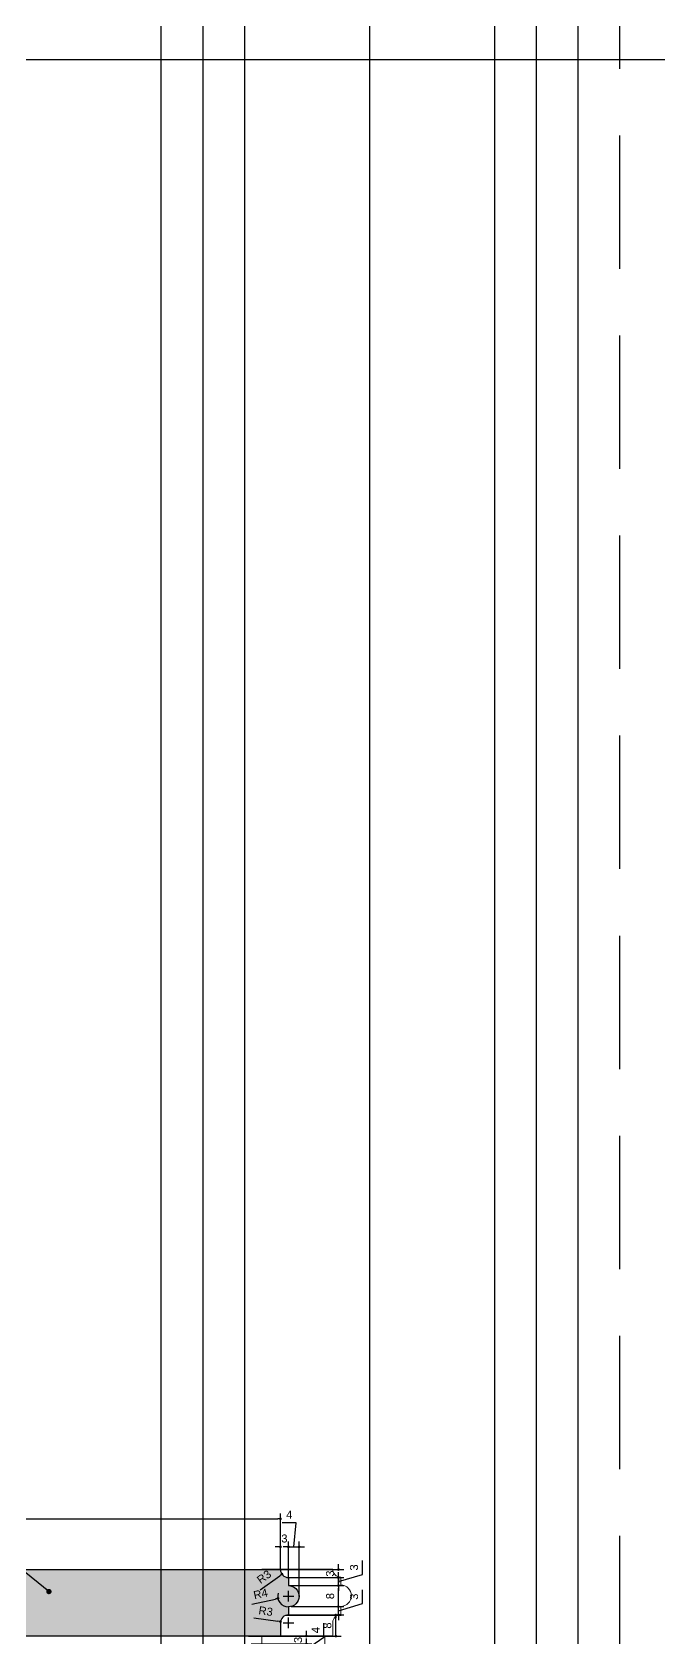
# Model space of a CAD drawing. Header units: inches. Extents: x 274057 to 444617, y 490067 to 635630.
# Drawn here: x 354045 to 354280, y 492969 to 493571 of the extents above; entities that cross this region are included whole.
import ezdxf

# ---------------------------------------------------------------- set-up
doc = ezdxf.new("R2010")
doc.units = ezdxf.units.IN
doc.header["$MEASUREMENT"] = 0
doc.linetypes.add('HIDDEN', pattern=[0.375, 0.25, -0.125])
for name, color, linetype in [('CQ curtains and frames', 252, 'Continuous'), ('CQ PANEL DIMENSION', 1, 'Continuous'), ('CQ Plaster', 1, 'Continuous'), ('CQ spot detail elevation', 1, 'Continuous'), ('CQ SPOT DETAILS', 40, 'Continuous'), ('CQ Wood Section', 60, 'Continuous'), ('CQ_callout', 34, 'Continuous'), ('WOOD 01', 34, 'Continuous')]:
    doc.layers.add(name, color=color, linetype=linetype)
doc.layers.add('CQ wooh hatch', color=8, linetype='HIDDEN', lineweight=18)
doc.styles.get("Standard").update_dxf_attribs({"font": 'arial.ttf'})
doc.dimstyles.new('CQ 2', dxfattribs={"dimscale": 0.02, "dimtxt": 150, "dimasz": 50, "dimexe": 100, "dimexo": 0, "dimgap": 80, "dimtad": 1, "dimdec": 0, "dimzin": 0, "dimdsep": 46, "dimtxsty": 'Standard', "dimblk": 'DOT', "dimcen": 100, "dimclrd": 1, "dimclre": 1, "dimclrt": 3, "dimadec": 0, "dimazin": 0, "dimtfac": 1, "dimtdec": 0, "dimtofl": 0, "dimtmove": 0, "dimatfit": 3, "dimfxl": 1, "dimtolj": 1, "dimtzin": 0, "dimlwd": -1, "dimarcsym": 0})
doc.dimstyles.new('CQ 20', dxfattribs={"dimscale": 0.2, "dimtxt": 150, "dimasz": 100, "dimexe": 100, "dimexo": 20, "dimgap": 80, "dimtad": 1, "dimdec": 0, "dimzin": 0, "dimdsep": 46, "dimtxsty": 'Standard', "dimblk": 'DOT', "dimcen": 100, "dimclrd": 1, "dimclre": 1, "dimclrt": 3, "dimadec": 0, "dimazin": 0, "dimtfac": 1, "dimtdec": 0, "dimtofl": 0, "dimtmove": 0, "dimatfit": 3, "dimfxl": 1, "dimtolj": 1, "dimtzin": 0, "dimlwd": -1, "dimarcsym": 0})
doc.dimstyles.get("Standard").update_dxf_attribs({"dimtxt": 0.18, "dimasz": 0.18, "dimexe": 0.18, "dimexo": 0.0625, "dimgap": 0.09, "dimtad": 0, "dimtih": 1, "dimtoh": 1, "dimdec": 4, "dimzin": 0, "dimdsep": 46, "dimtxsty": 'Standard', "dimcen": 0.09, "dimadec": 0, "dimazin": 0, "dimtfac": 1, "dimtdec": 4, "dimtofl": 0, "dimtmove": 0, "dimatfit": 3, "dimfxl": 1, "dimtolj": 1, "dimtzin": 0, "dimarcsym": 0})

# ---------------------------------------------------------------- blocks, each defined once
blk = doc.blocks.new('_Dot')
at = {"color": 0, "linetype": 'ByBlock', "lineweight": -2}
blk.add_line((-0.5, 0), (-1, 0), dxfattribs=at)
at = {"color": 0, "linetype": 'ByBlock', "const_width": 0.5}
blk.add_lwpolyline([(-0.25, 0, 1), (0.25, 0, 1)], format="xyb", close=True, dxfattribs=at)
blk = doc.blocks.new('*D1290')
at = {"layer": 'CQ PANEL DIMENSION', "color": 1, "lineweight": -2, "transparency": 16777216}
for p, q in [((354281.45, 495194.74), (354806.32, 495194.74)), ((353585.88, 492094.74), (354806.32, 492094.74))]:
    blk.add_line(p, q, dxfattribs=at)
at = {"layer": 'CQ PANEL DIMENSION', "color": 1, "transparency": 16777216}
blk.add_line((354786.32, 495174.74), (354786.32, 492114.74), dxfattribs=at)
at = {"layer": 'Defpoints', "color": 0, "transparency": 16777216}
for p in [(354277.45, 495194.74, 0), (353581.88, 492094.74, 0), (354786.32, 492094.74)]:
    blk.add_point(p, dxfattribs=at)
at = {"layer": 'CQ PANEL DIMENSION', "color": 1, "transparency": 16777216, "xscale": 20, "yscale": 20, "zscale": 20}
for p, rotation in [((354786.32, 495194.74), 90), ((354786.32, 492094.74), 270)]:
    blk.add_blockref('_Dot', p, dxfattribs=dict(at, rotation=rotation))
at = {"layer": 'CQ PANEL DIMENSION', "color": 3, "transparency": 16777216, "insert": (354754.99, 493644.74), "char_height": 30, "attachment_point": 5, "rotation": 90}
blk.add_mtext('\\A1;3100', dxfattribs=at)
blk = doc.blocks.new('A$C655D42F9')
at = {"layer": 'CQ wooh hatch'}
h = blk.add_hatch(dxfattribs=at)
h.set_pattern_fill('GOST_WOOD', color=256, angle=45, style=0)
h.set_pattern_definition([(135, (-326123.197, -516399.4316), (4.24264069, 4.24264069), [10, -2]), (135, (-326120.3684, -516399.4316), (4.24264069, 4.24264069), [6, -1.5, 3, -1.5]), (135, (-326116.833, -516400.139), (4.24264069, 4.24264069), [10, -2])])
edge = h.paths.add_edge_path()
edge.add_line((-2197.24, 874.86), (-2197.23, 899.86))
edge.add_line((-2197.23, 899.86), (-1691.79, 899.83))
edge.add_arc((-1688.79, 899.83), 3, 180, 270)
edge.add_line((-1688.79, 896.83), (-1688.79, 893.83))
edge.add_arc((-1688.79, 889.83), 4, -90, 90, ccw=False)
edge.add_line((-1688.79, 885.83), (-1688.79, 882.83))
edge.add_arc((-1688.79, 879.83), 3, 90, 180)
edge.add_line((-1691.79, 879.83), (-1691.79, 874.83))
edge.add_line((-1691.79, 874.83), (-2197.24, 874.86))
at = {"layer": 'CQ Wood Section', "ltscale": 1000, "elevation": -0.03}
blk.add_lwpolyline([(-2197.23, 899.86), (-1691.79, 899.83, 0.414214), (-1688.79, 896.83), (-1688.79, 893.83, -1), (-1688.79, 885.83), (-1688.79, 882.83, 0.414214), (-1691.79, 879.83), (-1691.79, 874.83), (-2197.24, 874.86)], format="xyb", dxfattribs=at)
at = {"layer": 'WOOD 01', "lineweight": 0, "ltscale": 500, "elevation": 0.13}
blk.add_lwpolyline([(-1698.78, 899.99), (-1672.18, 899.99, 0.414214), (-1669.18, 896.99), (-1669.18, 893.99, -1), (-1669.18, 885.99), (-1669.18, 882.99, 0.414214), (-1672.18, 879.99), (-1672.18, 874.99), (-1698.78, 874.99)], format="xyb", dxfattribs=at)
blk.add_lwpolyline([(-1698.78, 874.99), (-1675.18, 874.99), (-1675.18, 150), (-1698.78, 150)], close=True, dxfattribs=at)
blk = doc.blocks.new('*D1897')
at = {"layer": 'CQ SPOT DETAILS', "color": 1, "lineweight": -2, "transparency": 16777216}
for p, q in [((353633.03, 492994.74), (353633.03, 493015.65)), ((354138.48, 492994.62), (354138.48, 493015.65))]:
    blk.add_line(p, q, dxfattribs=at)
at = {"layer": 'CQ SPOT DETAILS', "color": 1, "transparency": 16777216}
blk.add_line((353634.03, 493013.65), (354137.48, 493013.65), dxfattribs=at)
at = {"layer": 'Defpoints', "color": 0, "transparency": 16777216}
for p in [(354138.48, 493013.65), (353633.03, 492994.74, -0.03), (354138.48, 492994.62, -0.18)]:
    blk.add_point(p, dxfattribs=at)
at = {"layer": 'CQ SPOT DETAILS', "color": 1, "transparency": 16777216, "rotation": 180}
blk.add_blockref('_Dot', (353633.03, 493013.65), dxfattribs=at)
at = {"layer": 'CQ SPOT DETAILS', "color": 1, "transparency": 16777216}
blk.add_blockref('_Dot', (354138.48, 493013.65), dxfattribs=at)
at = {"layer": 'CQ SPOT DETAILS', "color": 3, "transparency": 16777216, "insert": (353885.75, 493016.78), "char_height": 3, "attachment_point": 5}
blk.add_mtext('\\A1;505', dxfattribs=at)
blk = doc.blocks.new('*D1880')
at = {"layer": 'CQ SPOT DETAILS', "color": 1, "transparency": 16777216}
for p, q in [((354148.23, 492964.73), (354154.79, 492969.27)), ((354154.79, 492969.27), (354154.79, 492974.54)), ((354148.23, 492967.73), (354148.23, 492968.73)), ((354148.23, 492966.73), (354148.23, 492962.73)), ((354148.23, 492961.73), (354148.23, 492960.73))]:
    blk.add_line(p, q, dxfattribs=at)
at = {"layer": 'CQ SPOT DETAILS', "color": 1, "lineweight": -2, "transparency": 16777216}
for p, q in [((354127.48, 492966.73), (354150.23, 492966.73)), ((354131.48, 492962.73), (354150.23, 492962.73))]:
    blk.add_line(p, q, dxfattribs=at)
at = {"layer": 'Defpoints', "color": 0, "transparency": 16777216}
for p in [(354127.48, 492966.73, -0.13), (354131.48, 492962.73, -0.13), (354148.23, 492962.73)]:
    blk.add_point(p, dxfattribs=at)
at = {"layer": 'CQ SPOT DETAILS', "color": 1, "transparency": 16777216}
for p, rotation in [((354148.23, 492966.73), 270), ((354148.23, 492962.73), 90)]:
    blk.add_blockref('_Dot', p, dxfattribs=dict(at, rotation=rotation))
at = {"layer": 'CQ SPOT DETAILS', "color": 3, "transparency": 16777216, "insert": (354151.69, 492971.91), "char_height": 3, "attachment_point": 5, "rotation": 90}
blk.add_mtext('\\A1;4', dxfattribs=at)
blk = doc.blocks.new('*D1870')
at = {"layer": 'CQ SPOT DETAILS', "color": 1, "lineweight": -2, "transparency": 16777216}
for p, q in [((354126.49, 492969.71), (354150.23, 492969.71)), ((354127.48, 492966.73), (354150.23, 492966.73))]:
    blk.add_line(p, q, dxfattribs=at)
at = {"layer": 'CQ SPOT DETAILS', "color": 1, "transparency": 16777216}
for p, q in [((354148.23, 492970.71), (354148.23, 492971.71)), ((354148.23, 492965.73), (354148.23, 492964.73))]:
    blk.add_line(p, q, dxfattribs=at)
at = {"layer": 'Defpoints', "color": 0, "transparency": 16777216}
for p in [(354126.49, 492969.71), (354148.23, 492969.71), (354127.48, 492966.73)]:
    blk.add_point(p, dxfattribs=at)
at = {"layer": 'CQ SPOT DETAILS', "color": 1, "transparency": 16777216}
for p, rotation in [((354148.23, 492969.71), 270), ((354148.23, 492966.73), 90)]:
    blk.add_blockref('_Dot', p, dxfattribs=dict(at, rotation=rotation))
at = {"layer": 'CQ SPOT DETAILS', "color": 3, "transparency": 16777216, "insert": (354145.1, 492968.22), "char_height": 3, "attachment_point": 5, "rotation": 90}
blk.add_mtext('\\A1;3', dxfattribs=at)
blk = doc.blocks.new('*D1871')
at = {"layer": 'CQ SPOT DETAILS', "color": 1, "lineweight": -2, "transparency": 16777216}
for p, q in [((354140.48, 492977.57), (354161.22, 492977.57)), ((354137.48, 492969.66), (354161.22, 492969.66))]:
    blk.add_line(p, q, dxfattribs=at)
at = {"layer": 'CQ SPOT DETAILS', "color": 1, "transparency": 16777216}
blk.add_line((354159.22, 492970.66), (354159.22, 492976.57), dxfattribs=at)
at = {"layer": 'Defpoints', "color": 0, "transparency": 16777216}
for p in [(354140.48, 492977.57, -0.15), (354159.22, 492977.57), (354137.48, 492969.66)]:
    blk.add_point(p, dxfattribs=at)
at = {"layer": 'CQ SPOT DETAILS', "color": 1, "transparency": 16777216}
for p, rotation in [((354159.22, 492977.57), 90), ((354159.22, 492969.66), 270)]:
    blk.add_blockref('_Dot', p, dxfattribs=dict(at, rotation=rotation))
at = {"layer": 'CQ SPOT DETAILS', "color": 3, "transparency": 16777216, "insert": (354156.09, 492973.62), "char_height": 3, "attachment_point": 5, "rotation": 90}
blk.add_mtext('\\A1;8', dxfattribs=at)
blk = doc.blocks.new('*D1872')
at = {"layer": 'CQ SPOT DETAILS', "color": 1, "transparency": 16777216}
for p, q in [((354169.22, 492981.87), (354169.22, 492987.03)), ((354160.22, 492981.71), (354160.22, 492982.71)), ((354160.22, 492979.17), (354169.22, 492981.87)), ((354160.22, 492977.62), (354160.22, 492980.71)), ((354160.22, 492976.62), (354160.22, 492975.62))]:
    blk.add_line(p, q, dxfattribs=at)
at = {"layer": 'CQ SPOT DETAILS', "color": 1, "lineweight": -2, "transparency": 16777216}
for p, q in [((354141.48, 492977.62), (354162.22, 492977.62)), ((354142.47, 492980.71), (354162.22, 492980.71))]:
    blk.add_line(p, q, dxfattribs=at)
at = {"layer": 'Defpoints', "color": 0, "transparency": 16777216}
for p in [(354141.48, 492977.62, -0.15), (354142.47, 492980.71), (354160.22, 492980.71)]:
    blk.add_point(p, dxfattribs=at)
at = {"layer": 'CQ SPOT DETAILS', "color": 1, "transparency": 16777216}
for p, rotation in [((354160.22, 492980.71), 270), ((354160.22, 492977.62), 90)]:
    blk.add_blockref('_Dot', p, dxfattribs=dict(at, rotation=rotation))
at = {"layer": 'CQ SPOT DETAILS', "color": 3, "transparency": 16777216, "insert": (354166.08, 492984.45), "char_height": 3, "attachment_point": 5, "rotation": 90}
blk.add_mtext('\\A1;3', dxfattribs=at)
blk = doc.blocks.new('*D1874')
at = {"layer": 'CQ SPOT DETAILS', "color": 1, "transparency": 16777216}
for p, q in [((354160.22, 492992.62), (354160.22, 492993.62)), ((354169.22, 492992.82), (354169.22, 492997.99)), ((354160.22, 492990.12), (354169.22, 492992.82)), ((354160.22, 492988.62), (354160.22, 492991.62)), ((354160.22, 492987.62), (354160.22, 492986.62))]:
    blk.add_line(p, q, dxfattribs=at)
at = {"layer": 'CQ SPOT DETAILS', "color": 1, "lineweight": -2, "transparency": 16777216}
for p, q in [((354141.48, 492991.62), (354162.22, 492991.62)), ((354141.48, 492988.62), (354162.22, 492988.62))]:
    blk.add_line(p, q, dxfattribs=at)
at = {"layer": 'Defpoints', "color": 0, "transparency": 16777216}
for p in [(354141.48, 492991.62, -0.15), (354141.48, 492988.62, -0.15), (354160.22, 492991.62)]:
    blk.add_point(p, dxfattribs=at)
at = {"layer": 'CQ SPOT DETAILS', "color": 1, "transparency": 16777216}
for p, rotation in [((354160.22, 492991.62), 270), ((354160.22, 492988.62), 90)]:
    blk.add_blockref('_Dot', p, dxfattribs=dict(at, rotation=rotation))
at = {"layer": 'CQ SPOT DETAILS', "color": 3, "transparency": 16777216, "insert": (354166.08, 492995.41), "char_height": 3, "attachment_point": 5, "rotation": 90}
blk.add_mtext('\\A1;3', dxfattribs=at)
blk = doc.blocks.new('*D1875')
at = {"layer": 'CQ SPOT DETAILS', "color": 1, "lineweight": -2, "transparency": 16777216}
for p, q in [((354138.48, 492994.62), (354162.22, 492994.62)), ((354141.48, 492991.62), (354162.22, 492991.62))]:
    blk.add_line(p, q, dxfattribs=at)
at = {"layer": 'CQ SPOT DETAILS', "color": 1, "transparency": 16777216}
for p, q in [((354160.22, 492995.62), (354160.22, 492996.62)), ((354160.22, 492990.62), (354160.22, 492989.62))]:
    blk.add_line(p, q, dxfattribs=at)
at = {"layer": 'Defpoints', "color": 0, "transparency": 16777216}
for p in [(354138.48, 492994.62), (354160.22, 492994.62), (354141.48, 492991.62, -0.15)]:
    blk.add_point(p, dxfattribs=at)
at = {"layer": 'CQ SPOT DETAILS', "color": 1, "transparency": 16777216}
for p, rotation in [((354160.22, 492994.62), 270), ((354160.22, 492991.62), 90)]:
    blk.add_blockref('_Dot', p, dxfattribs=dict(at, rotation=rotation))
at = {"layer": 'CQ SPOT DETAILS', "color": 3, "transparency": 16777216, "insert": (354157.09, 492993.12), "char_height": 3, "attachment_point": 5, "rotation": 90}
blk.add_mtext('\\A1;3', dxfattribs=at)
blk = doc.blocks.new('*D1876')
at = {"layer": 'CQ SPOT DETAILS', "color": 1, "lineweight": -2, "transparency": 16777216}
for p, q in [((354138.48, 492994.62), (354138.48, 493005.11)), ((354141.48, 492991.62), (354141.48, 493005.11))]:
    blk.add_line(p, q, dxfattribs=at)
at = {"layer": 'CQ SPOT DETAILS', "color": 1, "transparency": 16777216}
for p, q in [((354137.48, 493003.11), (354136.48, 493003.11)), ((354142.48, 493003.11), (354143.48, 493003.11))]:
    blk.add_line(p, q, dxfattribs=at)
at = {"layer": 'Defpoints', "color": 0, "transparency": 16777216}
for p in [(354141.48, 493003.11), (354138.48, 492994.62), (354141.48, 492991.62)]:
    blk.add_point(p, dxfattribs=at)
at = {"layer": 'CQ SPOT DETAILS', "color": 1, "transparency": 16777216}
blk.add_blockref('_Dot', (354138.48, 493003.11), dxfattribs=at)
at = {"layer": 'CQ SPOT DETAILS', "color": 1, "transparency": 16777216, "rotation": 180}
blk.add_blockref('_Dot', (354141.48, 493003.11), dxfattribs=at)
at = {"layer": 'CQ SPOT DETAILS', "color": 3, "transparency": 16777216, "insert": (354139.98, 493006.24), "char_height": 3, "attachment_point": 5}
blk.add_mtext('\\A1;3', dxfattribs=at)
blk = doc.blocks.new('*D1877')
at = {"layer": 'CQ SPOT DETAILS', "color": 1, "transparency": 16777216}
for p, q in [((354144.42, 493012.11), (354139.15, 493012.11)), ((354143.48, 493003.11), (354144.42, 493012.11)), ((354140.48, 493003.11), (354139.48, 493003.11)), ((354141.48, 493003.11), (354145.48, 493003.11)), ((354146.48, 493003.11), (354147.48, 493003.11))]:
    blk.add_line(p, q, dxfattribs=at)
at = {"layer": 'CQ SPOT DETAILS', "color": 1, "lineweight": -2, "transparency": 16777216}
for p, q in [((354141.48, 492991.62), (354141.48, 493005.11)), ((354145.48, 492984.52), (354145.48, 493005.11))]:
    blk.add_line(p, q, dxfattribs=at)
at = {"layer": 'Defpoints', "color": 0, "transparency": 16777216}
for p in [(354145.48, 493003.11), (354141.48, 492991.62), (354145.48, 492984.52)]:
    blk.add_point(p, dxfattribs=at)
at = {"layer": 'CQ SPOT DETAILS', "color": 1, "transparency": 16777216}
blk.add_blockref('_Dot', (354141.48, 493003.11), dxfattribs=at)
at = {"layer": 'CQ SPOT DETAILS', "color": 1, "transparency": 16777216, "rotation": 180}
blk.add_blockref('_Dot', (354145.48, 493003.11), dxfattribs=at)
at = {"layer": 'CQ SPOT DETAILS', "color": 3, "transparency": 16777216, "insert": (354141.79, 493015.21), "char_height": 3, "attachment_point": 5}
blk.add_mtext('\\A1;4', dxfattribs=at)
blk = doc.blocks.new('*D1898')
at = {"layer": 'CQ SPOT DETAILS', "color": 1, "transparency": 16777216}
blk.add_line((354127.79, 492981.62), (354136.6, 492983.58), dxfattribs=at)
at = {"layer": 'CQ SPOT DETAILS', "color": 1, "lineweight": -2, "transparency": 16777216}
for p, q in [((354139.48, 492984.66), (354143.48, 492984.66)), ((354141.48, 492982.66), (354141.48, 492986.66))]:
    blk.add_line(p, q, dxfattribs=at)
blk.add_arc((354141.48, 492984.66), 4, 163.88999, 270, dxfattribs=at)
at = {"layer": 'Defpoints', "color": 0, "transparency": 16777216}
for p in [(354137.57, 492983.8, -0.15), (354141.48, 492984.66, -0.15)]:
    blk.add_point(p, dxfattribs=at)
at = {"layer": 'CQ SPOT DETAILS', "color": 1, "transparency": 16777216, "rotation": 12.53787916851714}
blk.add_blockref('_Dot', (354137.57, 492983.8), dxfattribs=at)
at = {"layer": 'CQ SPOT DETAILS', "color": 3, "transparency": 16777216, "insert": (354131.03, 492985.52), "char_height": 3, "attachment_point": 5, "rotation": 12.53788}
blk.add_mtext('\\A1;R4', dxfattribs=at)
blk = doc.blocks.new('*D1899')
at = {"layer": 'CQ SPOT DETAILS', "color": 1, "transparency": 16777216}
blk.add_line((354128.57, 492976.48), (354137.52, 492975.22), dxfattribs=at)
at = {"layer": 'CQ SPOT DETAILS', "color": 1, "lineweight": -2, "transparency": 16777216}
for p, q in [((354141.48, 492972.66), (354141.48, 492976.66)), ((354139.48, 492974.66), (354143.48, 492974.66))]:
    blk.add_line(p, q, dxfattribs=at)
at = {"layer": 'Defpoints', "color": 0, "transparency": 16777216}
for p in [(354138.51, 492975.08, -0.15), (354141.48, 492974.66, -0.15)]:
    blk.add_point(p, dxfattribs=at)
at = {"layer": 'CQ SPOT DETAILS', "color": 1, "transparency": 16777216, "rotation": 352.0115362348251}
blk.add_blockref('_Dot', (354138.51, 492975.08), dxfattribs=at)
at = {"layer": 'CQ SPOT DETAILS', "color": 3, "transparency": 16777216, "insert": (354132.98, 492979.02), "char_height": 3, "attachment_point": 5, "rotation": 352.01154}
blk.add_mtext('\\A1;R3', dxfattribs=at)
blk = doc.blocks.new('*D1900')
at = {"layer": 'CQ SPOT DETAILS', "color": 1, "lineweight": -2, "transparency": 16777216}
for p, q in [((354139.48, 492994.66), (354143.48, 492994.66)), ((354141.48, 492992.66), (354141.48, 492996.66))]:
    blk.add_line(p, q, dxfattribs=at)
at = {"layer": 'CQ SPOT DETAILS', "color": 1, "transparency": 16777216}
blk.add_line((354130.94, 492986.98), (354138.24, 492992.31), dxfattribs=at)
at = {"layer": 'Defpoints', "color": 0, "transparency": 16777216}
for p in [(354141.48, 492994.66, -0.15), (354139.05, 492992.9, -0.15)]:
    blk.add_point(p, dxfattribs=at)
at = {"layer": 'CQ SPOT DETAILS', "color": 1, "transparency": 16777216, "rotation": 36.09306012232872}
blk.add_blockref('_Dot', (354139.05, 492992.9), dxfattribs=at)
at = {"layer": 'CQ SPOT DETAILS', "color": 3, "transparency": 16777216, "insert": (354132.34, 492991.88), "char_height": 3, "attachment_point": 5, "rotation": 36.09306}
blk.add_mtext('\\A1;R3', dxfattribs=at)

msp = doc.modelspace()

# ---------------------------------------------------------------- hatches: boundary and pattern name
at = {"layer": 'CQ curtains and frames', "linetype": 'ByBlock', "ltscale": 200}
h = msp.add_hatch(dxfattribs=at)
h.set_pattern_fill('PLASTI,_O', color=256, scale=500, angle=90)
h.set_pattern_definition([(90, (0, -24304.54), (-125, 8e-15), []), (90, (-15.62, -24304.54), (-125, 8e-15), []), (90, (-31.25, -24304.54), (-125, 8e-15), []), (90, (-78.12, -24304.54), (-125, 8e-15), [])])
edge = h.paths.add_edge_path()
edge.add_line((359636.1, 493216.74), (359636.1, 494854.7))
edge.add_line((359636.1, 494854.7), (359615.1, 494884.7))
edge.add_line((359615.1, 494884.7), (359611.1, 494954.83))
edge.add_line((359611.1, 494954.83), (359625.1, 494974.87))
edge.add_line((359625.1, 494974.87), (359625.1, 494994.74))
edge.add_line((359625.1, 494994.74), (354065.1, 494994.8))
edge.add_line((354065.1, 494994.8), (354065.1, 494974.87))
edge.add_line((354065.1, 494974.87), (354069.1, 494974.87))
edge.add_line((354069.1, 494974.87), (354070.27, 494972.04))
edge.add_line((354070.27, 494972.04), (354073.1, 494970.87))
edge.add_line((354073.1, 494970.87), (354073.1, 494967.87))
edge.add_arc((354073.1, 494964.87), 3, 0, 90, ccw=False)
edge.add_line((354076.1, 494964.87), (354079.1, 494964.87))
edge.add_line((354079.1, 494964.87), (354079.1, 494924.7))
edge.add_line((354079.1, 494924.7), (354076.1, 494924.7))
edge.add_arc((354073.1, 494924.7), 3, 270, 360, ccw=False)
edge.add_line((354073.1, 494921.7), (354073.1, 494918.7))
edge.add_arc((354073.1, 494914.7), 4, 90, 180)
edge.add_line((354069.1, 494914.7), (354065.1, 494914.7))
edge.add_line((354065.1, 494914.7), (354065.1, 494894.7))
edge.add_line((354065.1, 494894.7), (354068.1, 494894.7))
edge.add_arc((354071.1, 494894.7), 3, 180, 270)
edge.add_line((354071.1, 494891.7), (354071.1, 494888.7))
edge.add_arc((354071.1, 494884.7), 4, -90, 90, ccw=False)
edge.add_line((354071.1, 494880.7), (354071.1, 494877.7))
edge.add_arc((354071.1, 494874.7), 3, 90, 180)
edge.add_line((354068.1, 494874.7), (354065.1, 494874.7))
edge.add_line((354065.1, 494874.7), (354065.1, 494853.37))
edge.add_line((354065.1, 494853.37), (354052.04, 494853.37))
edge.add_line((354052.04, 494853.37), (354069.17, 492209.77))
edge.add_line((354069.17, 492209.77), (354295.1, 492209.71))
edge.add_line((354295.1, 492209.71), (354295.1, 494744.74))
edge.add_line((354295.1, 494744.74), (359395.1, 494744.74))
edge.add_line((359395.1, 494744.74), (359394.66, 493216.74))
edge.add_line((359394.66, 493216.74), (359636.1, 493216.88))

# ---------------------------------------------------------------- linework, layer by layer
at = {"layer": 'CQ spot detail elevation', "color": 3, "linetype": 'HIDDEN', "ltscale": 200, "elevation": -0.09}
msp.add_lwpolyline([(353172.56, 495257.25), (354265.55, 495257.25), (354265.55, 492060.93), (353172.56, 492060.93)], close=True, dxfattribs=at)

# ---------------------------------------------------------------- block references
at = {"layer": 'CQ Plaster'}
msp.add_blockref('A$C655D42F9', (355830.27, 492094.8, -0.13), dxfattribs=at)

# ---------------------------------------------------------------- dimensions: what is measured, and where the dimension line sits
at = {"layer": 'CQ PANEL DIMENSION'}
dim = msp.add_linear_dim(base=(354786.32, 492094.74), p1=(354277.45, 495194.74, 0), p2=(353581.88, 492094.74, 0), angle=90, dimstyle='CQ 20', override={"dimtmove": 1}, dxfattribs=at)
dim.commit()
dim.dimension.update_dxf_attribs({"geometry": '*D1290', "text_midpoint": (354754.99, 493644.74)})
at = {"layer": 'CQ SPOT DETAILS'}
dim = msp.add_linear_dim(base=(354138.48, 493013.65, 0.03), p1=(353633.03, 492994.74, 0), p2=(354138.48, 492994.62, -0.15), dimstyle='CQ 2', dxfattribs=at)
dim.commit()
dim.dimension.update_dxf_attribs({"geometry": '*D1897', "text_midpoint": (353885.75, 493016.78, 0.03)})
for base, p1, p2, angle, picture, middle in [((354145.48, 493003.11, -0.15), (354141.48, 492991.62, -0.15), (354145.48, 492984.52, -0.15), 180, '*D1877', (354142.82, 493012.11, -0.15)), ((354160.22, 492994.62, -0.15), (354141.48, 492991.62, -0.3), (354138.48, 492994.62, -0.15), 90, '*D1875', (354160.22, 492993.12, -0.15)), ((354148.23, 492962.73, 0), (354127.48, 492966.73, -0.13), (354131.48, 492962.73, -0.13), 90, '*D1880', (354154.79, 492970.87, 0))]:
    dim = msp.add_linear_dim(base=base, p1=p1, p2=p2, angle=angle, dimstyle='CQ 2', override={"dimtmove": 1}, dxfattribs=at)
    dim.commit()
    dim.dimension.update_dxf_attribs({"geometry": picture, "text_midpoint": middle, "dimtype": 160})
for base, p1, p2, angle, picture, middle in [((354141.48, 493003.11, -0.15), (354138.48, 492994.62, -0.15), (354141.48, 492991.62, -0.15), 180, '*D1876', (354139.98, 493003.11, -0.15)), ((354148.23, 492969.71, 0), (354127.48, 492966.73, 0), (354126.49, 492969.71, 0), 90, '*D1870', (354148.23, 492968.22, 0))]:
    dim = msp.add_linear_dim(base=base, p1=p1, p2=p2, angle=angle, dimstyle='CQ 2', dxfattribs=at)
    dim.commit()
    dim.dimension.update_dxf_attribs({"geometry": picture, "text_midpoint": middle, "dimtype": 160})
for center, mpoint, picture, middle in [((354141.48, 492994.66, -0.15), (354139.05, 492992.9, -0.15), '*D1900', (354132.34, 492991.88, 0)), ((354141.48, 492984.66, -0.15), (354137.57, 492983.8, -0.15), '*D1898', (354131.03, 492985.52, 0)), ((354141.48, 492974.66, -0.15), (354138.51, 492975.08, -0.15), '*D1899', (354132.98, 492979.02, 0))]:
    dim = msp.add_radius_dim(center=center, mpoint=mpoint, dimstyle='CQ 2', dxfattribs=at)
    dim.commit()
    dim.dimension.update_dxf_attribs({"geometry": picture, "text_midpoint": middle})
for base, p1, p2, picture, middle in [((354160.22, 492991.62, -0.15), (354141.48, 492988.62, -0.3), (354141.48, 492991.62, -0.3), '*D1874', (354166.08, 492994.42, -0.15)), ((354160.22, 492980.71, -0.15), (354141.48, 492977.62, -0.3), (354142.47, 492980.71, -0.15), '*D1872', (354166.08, 492983.47, -0.15)), ((354159.22, 492977.57, -0.15), (354137.48, 492969.66, -0.15), (354140.48, 492977.57, -0.3), '*D1871', (354156.09, 492973.62, -0.15))]:
    dim = msp.add_linear_dim(base=base, p1=p1, p2=p2, angle=90, dimstyle='CQ 2', override={"dimtmove": 1}, dxfattribs=at)
    dim.commit()
    dim.dimension.update_dxf_attribs({"geometry": picture, "text_midpoint": middle})
msp.add_linear_dim(base=(354160.22, 492988.62, -0.15), p1=(354142.47, 492980.71, -0.15), p2=(354141.48, 492988.62, -0.3), angle=90, dimstyle='CQ 2', override={"dimtmove": 1}, dxfattribs=at).render()

# ---------------------------------------------------------------- leaders
at = {"layer": 'CQ SPOT DETAILS', "color": 1}
msp.add_leader([(354051.71, 492986.38, -0.15), (354030.47, 493003.49, -0.15), (353931.58, 493003.49, -0.15)], dimstyle='Standard', override={"dimasz": 2, "dimldrblk": 'Dot', "dimfxl": 0.1, "dimarcsym": 2}, dxfattribs=at)
at = {"layer": 'CQ_callout'}
msp.add_leader([(357930.59, 492582.35), (354490.41, 493560.59), (352926.48, 493560.59)], dimstyle='Standard', override={"dimasz": 10, "dimldrblk": 'Dot', "dimfxl": 0.1, "dimarcsym": 2}, dxfattribs=at)

doc.saveas('drawing.dxf')
